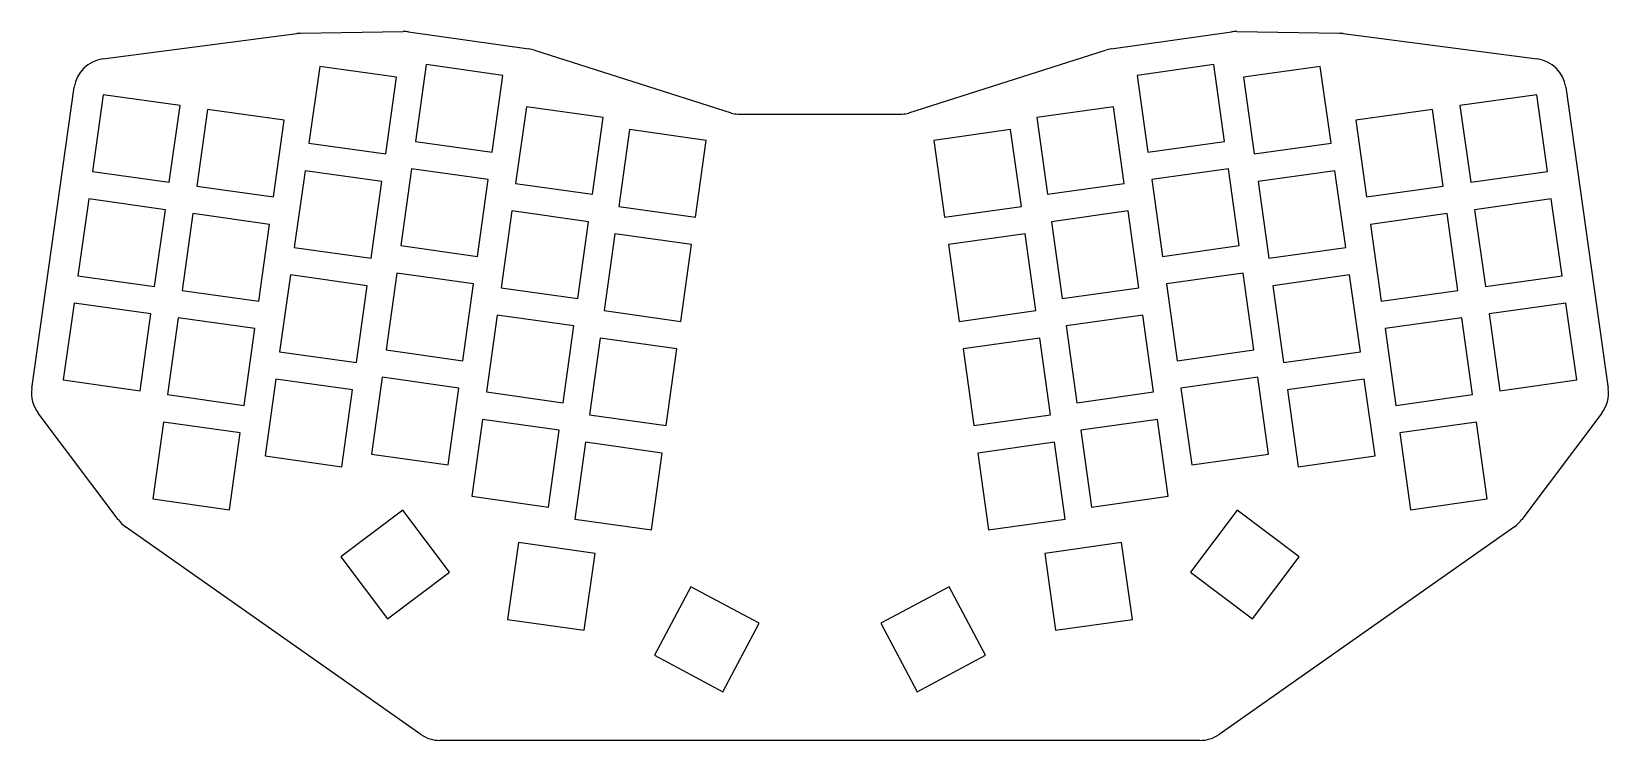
# Model space of a CAD drawing. Header units: millimetres. Extents: x 70 to 355, y -195 to -67.
import ezdxf

# ---------------------------------------------------------------- set-up
doc = ezdxf.new("R2010")
doc.units = ezdxf.units.MM

msp = doc.modelspace()

# ---------------------------------------------------------------- linework, layer by layer
for p, q in [((82.81, -71.85), (117.85, -67.27)), ((118.52, -67.22), (137.08, -66.9)), ((138.02, -66.96), (159.79, -70.02)), ((264.97, -70.02), (286.74, -66.96)), ((287.68, -66.9), (306.23, -67.22)), ((306.91, -67.27), (341.95, -71.85)), ((160.78, -70.25), (196.35, -81.6)), ((228.4, -81.6), (263.98, -70.25)), ((122, -73.19), (120.05, -87.06)), ((135.86, -75.14), (122, -73.19)), ((141.23, -72.87), (139.29, -86.73)), ((155.1, -74.81), (141.23, -72.87)), ((283.52, -72.87), (269.66, -74.81)), ((285.47, -86.73), (283.52, -72.87)), ((302.76, -73.19), (288.89, -75.14)), ((304.7, -87.06), (302.76, -73.19)), ((133.92, -89), (135.86, -75.14)), ((153.15, -88.68), (155.1, -74.81)), ((269.66, -74.81), (271.61, -88.68)), ((288.89, -75.14), (290.84, -89)), ((70, -131.35), (77.64, -76.96)), ((82.91, -78.3), (80.96, -92.16)), ((96.77, -80.25), (82.91, -78.3)), ((341.85, -78.3), (327.98, -80.25)), ((343.8, -92.16), (341.85, -78.3)), ((347.11, -76.96), (354.76, -131.35)), ((94.82, -94.11), (96.77, -80.25)), ((101.72, -80.95), (99.78, -94.81)), ((115.59, -82.89), (101.72, -80.95)), ((159.35, -80.46), (157.4, -94.32)), ((173.22, -82.41), (159.35, -80.46)), ((171.27, -96.27), (173.22, -82.41)), ((197.57, -81.79), (227.19, -81.79)), ((265.4, -80.46), (251.54, -82.41)), ((251.54, -82.41), (253.49, -96.27)), ((267.35, -94.32), (265.4, -80.46)), ((323.03, -80.95), (309.17, -82.89)), ((324.98, -94.81), (323.03, -80.95)), ((327.98, -80.25), (329.93, -94.11)), ((113.64, -96.76), (115.59, -82.89)), ((177.96, -84.59), (176.01, -98.45)), ((191.82, -86.54), (177.96, -84.59)), ((246.8, -84.59), (232.93, -86.54)), ((248.75, -98.45), (246.8, -84.59)), ((309.17, -82.89), (311.12, -96.76)), ((120.05, -87.06), (133.92, -89)), ((139.29, -86.73), (153.15, -88.68)), ((189.87, -100.4), (191.82, -86.54)), ((232.93, -86.54), (234.88, -100.4)), ((271.61, -88.68), (285.47, -86.73)), ((290.84, -89), (304.7, -87.06)), ((80.96, -92.16), (94.82, -94.11)), ((119.36, -92.01), (117.41, -105.87)), ((133.22, -93.96), (119.36, -92.01)), ((131.27, -107.82), (133.22, -93.96)), ((138.59, -91.68), (136.64, -105.54)), ((152.45, -93.63), (138.59, -91.68)), ((150.5, -107.49), (152.45, -93.63)), ((286.17, -91.68), (272.3, -93.63)), ((272.3, -93.63), (274.25, -107.49)), ((288.12, -105.54), (286.17, -91.68)), ((305.4, -92.01), (291.54, -93.96)), ((291.54, -93.96), (293.48, -107.82)), ((307.35, -105.87), (305.4, -92.01)), ((329.93, -94.11), (343.8, -92.16)), ((99.78, -94.81), (113.64, -96.76)), ((157.4, -94.32), (171.27, -96.27)), ((253.49, -96.27), (267.35, -94.32)), ((311.12, -96.76), (324.98, -94.81)), ((80.27, -97.12), (78.32, -110.98)), ((94.13, -99.06), (80.27, -97.12)), ((92.18, -112.93), (94.13, -99.06)), ((156.71, -99.28), (154.76, -113.14)), ((170.57, -101.22), (156.71, -99.28)), ((176.01, -98.45), (189.87, -100.4)), ((234.88, -100.4), (248.75, -98.45)), ((268.05, -99.28), (254.18, -101.22)), ((270, -113.14), (268.05, -99.28)), ((344.49, -97.12), (330.63, -99.06)), ((330.63, -99.06), (332.58, -112.93)), ((346.44, -110.98), (344.49, -97.12)), ((99.08, -99.76), (97.13, -113.62)), ((112.94, -101.71), (99.08, -99.76)), ((111, -115.57), (112.94, -101.71)), ((168.62, -115.09), (170.57, -101.22)), ((254.18, -101.22), (256.13, -115.09)), ((325.68, -99.76), (311.81, -101.71)), ((311.81, -101.71), (313.76, -115.57)), ((327.62, -113.62), (325.68, -99.76)), ((175.31, -103.41), (173.37, -117.27)), ((189.18, -105.35), (175.31, -103.41)), ((187.23, -119.22), (189.18, -105.35)), ((249.44, -103.41), (235.58, -105.35)), ((235.58, -105.35), (237.53, -119.22)), ((251.39, -117.27), (249.44, -103.41)), ((117.41, -105.87), (131.27, -107.82)), ((136.64, -105.54), (150.5, -107.49)), ((274.25, -107.49), (288.12, -105.54)), ((293.48, -107.82), (307.35, -105.87)), ((78.32, -110.98), (92.18, -112.93)), ((116.71, -110.82), (114.76, -124.69)), ((130.58, -112.77), (116.71, -110.82)), ((135.95, -110.5), (134, -124.36)), ((149.81, -112.44), (135.95, -110.5)), ((288.81, -110.5), (274.95, -112.44)), ((290.76, -124.36), (288.81, -110.5)), ((308.04, -110.82), (294.18, -112.77)), ((309.99, -124.69), (308.04, -110.82)), ((332.58, -112.93), (346.44, -110.98)), ((97.13, -113.62), (111, -115.57)), ((128.63, -126.63), (130.58, -112.77)), ((147.86, -126.31), (149.81, -112.44)), ((154.76, -113.14), (168.62, -115.09)), ((256.13, -115.09), (270, -113.14)), ((274.95, -112.44), (276.9, -126.31)), ((294.18, -112.77), (296.13, -126.63)), ((313.76, -115.57), (327.62, -113.62)), ((77.62, -115.93), (75.67, -129.79)), ((91.48, -117.88), (77.62, -115.93)), ((347.14, -115.93), (333.27, -117.88)), ((349.08, -129.79), (347.14, -115.93)), ((89.54, -131.74), (91.48, -117.88)), ((96.44, -118.58), (94.49, -132.44)), ((110.3, -120.52), (96.44, -118.58)), ((154.06, -118.09), (152.12, -131.95)), ((167.93, -120.04), (154.06, -118.09)), ((173.37, -117.27), (187.23, -119.22)), ((237.53, -119.22), (251.39, -117.27)), ((270.69, -118.09), (256.83, -120.04)), ((272.64, -131.95), (270.69, -118.09)), ((328.32, -118.58), (314.46, -120.52)), ((330.27, -132.44), (328.32, -118.58)), ((333.27, -117.88), (335.22, -131.74)), ((108.35, -134.39), (110.3, -120.52)), ((165.98, -133.9), (167.93, -120.04)), ((172.67, -122.22), (170.72, -136.08)), ((186.53, -124.17), (172.67, -122.22)), ((252.09, -122.22), (238.22, -124.17)), ((254.03, -136.08), (252.09, -122.22)), ((256.83, -120.04), (258.78, -133.9)), ((314.46, -120.52), (316.41, -134.39)), ((114.76, -124.69), (128.63, -126.63)), ((134, -124.36), (147.86, -126.31)), ((184.59, -138.03), (186.53, -124.17)), ((238.22, -124.17), (240.17, -138.03)), ((276.9, -126.31), (290.76, -124.36)), ((296.13, -126.63), (309.99, -124.69)), ((75.67, -129.79), (89.54, -131.74)), ((114.07, -129.64), (112.12, -143.5)), ((127.93, -131.59), (114.07, -129.64)), ((133.3, -129.31), (131.35, -143.17)), ((147.16, -131.26), (133.3, -129.31)), ((291.46, -129.31), (277.59, -131.26)), ((293.4, -143.17), (291.46, -129.31)), ((310.69, -129.64), (296.82, -131.59)), ((312.64, -143.5), (310.69, -129.64)), ((335.22, -131.74), (349.08, -129.79)), ((94.49, -132.44), (108.35, -134.39)), ((125.98, -145.45), (127.93, -131.59)), ((145.22, -145.12), (147.16, -131.26)), ((152.12, -131.95), (165.98, -133.9)), ((258.78, -133.9), (272.64, -131.95)), ((277.59, -131.26), (279.54, -145.12)), ((296.82, -131.59), (298.77, -145.45)), ((316.41, -134.39), (330.27, -132.44)), ((85.6, -154.97), (71.15, -135.8)), ((170.72, -136.08), (184.59, -138.03)), ((240.17, -138.03), (254.03, -136.08)), ((353.61, -135.8), (339.16, -154.97)), ((93.79, -137.39), (91.84, -151.25)), ((107.66, -139.34), (93.79, -137.39)), ((105.71, -153.2), (107.66, -139.34)), ((151.42, -136.91), (149.47, -150.77)), ((165.28, -138.85), (151.42, -136.91)), ((163.34, -152.72), (165.28, -138.85)), ((273.34, -136.91), (259.47, -138.85)), ((259.47, -138.85), (261.42, -152.72)), ((275.28, -150.77), (273.34, -136.91)), ((330.96, -137.39), (317.1, -139.34)), ((317.1, -139.34), (319.05, -153.2)), ((332.91, -151.25), (330.96, -137.39)), ((170.03, -141.04), (168.08, -154.9)), ((183.89, -142.98), (170.03, -141.04)), ((254.73, -141.04), (240.87, -142.98)), ((256.68, -154.9), (254.73, -141.04)), ((112.12, -143.5), (125.98, -145.45)), ((131.35, -143.17), (145.22, -145.12)), ((181.94, -156.85), (183.89, -142.98)), ((240.87, -142.98), (242.81, -156.85)), ((279.54, -145.12), (293.4, -143.17)), ((298.77, -145.45), (312.64, -143.5)), ((149.47, -150.77), (163.34, -152.72)), ((261.42, -152.72), (275.28, -150.77)), ((91.84, -151.25), (105.71, -153.2)), ((137, -153.28), (125.82, -161.71)), ((145.43, -164.46), (137, -153.28)), ((287.76, -153.28), (279.33, -164.46)), ((298.94, -161.71), (287.76, -153.28)), ((319.05, -153.2), (332.91, -151.25)), ((140.28, -193.76), (86.94, -156.27)), ((168.08, -154.9), (181.94, -156.85)), ((242.81, -156.85), (256.68, -154.9)), ((337.81, -156.27), (284.47, -193.76)), ((157.89, -159.15), (155.94, -173.01)), ((171.75, -161.1), (157.89, -159.15)), ((266.87, -159.15), (253.01, -161.1)), ((268.82, -173.01), (266.87, -159.15)), ((125.82, -161.71), (134.24, -172.89)), ((169.8, -174.96), (171.75, -161.1)), ((253.01, -161.1), (254.95, -174.96)), ((290.51, -172.89), (298.94, -161.71)), ((134.24, -172.89), (145.43, -164.46)), ((279.33, -164.46), (290.51, -172.89)), ((189.04, -167.12), (182.47, -179.48)), ((201.4, -173.69), (189.04, -167.12)), ((235.72, -167.12), (223.35, -173.69)), ((242.29, -179.48), (235.72, -167.12)), ((155.94, -173.01), (169.8, -174.96)), ((194.83, -186.05), (201.4, -173.69)), ((223.35, -173.69), (229.93, -186.05)), ((254.95, -174.96), (268.82, -173.01)), ((182.47, -179.48), (194.83, -186.05)), ((229.93, -186.05), (242.29, -179.48)), ((281.02, -194.85), (143.73, -194.85))]:
    msp.add_line(p, q)
for centre, radius, start, end in [((118.62, -73.22), 6, 90.9726, 97.4463), ((137.18, -72.9), 6, 82, 90.9726), ((287.58, -72.9), 6, 89.0274, 98), ((306.13, -73.22), 6, 82.5537, 89.0274), ((158.95, -75.96), 6, 72.2933, 82), ((265.81, -75.96), 6, 98, 107.7067), ((83.59, -77.8), 6, 97.4463, 172), ((341.17, -77.8), 6, 8, 82.5537), ((197.57, -77.79), 4, 252.2933, 270), ((227.19, -77.79), 4, 270, 287.7067), ((75.94, -132.18), 6, 172, 216.9953), ((348.81, -132.18), 6, 323, 368), ((90.39, -151.36), 6, 217, 234.8979), ((334.36, -151.36), 6, 305.1021, 323), ((143.73, -188.85), 6, 234.8979, 270), ((281.02, -188.85), 6, 270, 305.1021)]:
    msp.add_arc(centre, radius, start, end)

doc.saveas('drawing.dxf')
